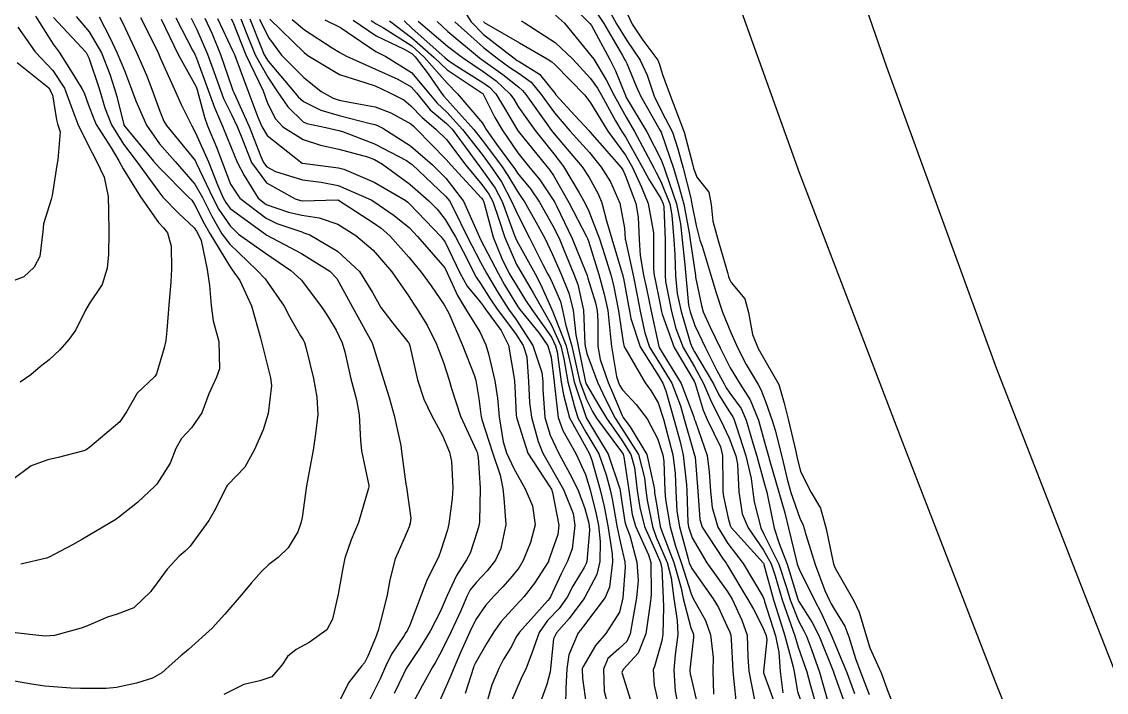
# Model space of a CAD drawing. Header units: metres. Extents: x 318500 to 325275, y 7408834 to 7428799.
# Drawn here: x 322061.5 to 322122, y 7417749.1 to 7417786.5 of the extents above; entities that cross this region are included whole.
import ezdxf

# ---------------------------------------------------------------- set-up
doc = ezdxf.new("R2010")
doc.units = ezdxf.units.M
doc.header["$MEASUREMENT"] = 0
for name, color, linetype in [('Curvas de Nivel 1m', 11, 'Continuous'), ('Curvas de Nivel 5m', 15, 'Continuous'), ('Vias Primárias', 230, 'Continuous')]:
    doc.layers.add(name, color=color, linetype=linetype)

msp = doc.modelspace()

# ---------------------------------------------------------------- linework, layer by layer
at = {"layer": 'Curvas de Nivel 1m', "flags": 128}
for points, elevation in [([(322085.27, 7417788.48), (322086.548, 7417786.467), (322087.239, 7417785.756), (322088.947, 7417784.434), (322089.104, 7417784.317), (322089.218, 7417784.248), (322090.356, 7417783.558), (322091.201, 7417782.494), (322091.261, 7417782.399), (322092.319, 7417781.252), (322093.125, 7417780.38), (322093.169, 7417780.335), (322094.916, 7417778.353), (322095.01, 7417778.223), (322095.136, 7417777.921), (322095.564, 7417776.783), (322095.728, 7417776.341), (322095.866, 7417775.581), (322095.913, 7417774.338), (322095.98, 7417773.433), (322096.164, 7417772.333), (322096.316, 7417771.595), (322096.576, 7417770.327), (322097.011, 7417768.366), (322097.029, 7417768.32), (322097.052, 7417768.277), (322098.256, 7417766.307), (322098.961, 7417764.437), (322098.989, 7417764.328), (322099.005, 7417764.299), (322099.038, 7417764.22), (322099.702, 7417762.288), (322099.829, 7417761.373), (322099.886, 7417760.285), (322099.98, 7417759.373), (322100.303, 7417758.279), (322100.867, 7417757.38), (322101.716, 7417756.257), (322102.823, 7417754.416), (322102.886, 7417754.239), (322102.916, 7417754.142), (322103.517, 7417752.233), (322103.704, 7417751.313), (322103.773, 7417750.23), (322103.932, 7417749.048)], 734), ([(322093.905, 7417787.736), (322094.647, 7417786.359), (322095.236, 7417785.429), (322095.975, 7417784.339), (322096.366, 7417783.487), (322096.751, 7417782.327), (322097.187, 7417781.441), (322097.768, 7417780.314), (322098.074, 7417779.393), (322098.365, 7417778.308), (322098.789, 7417776.638), (322098.862, 7417776.303), (322099.102, 7417775.101), (322099.307, 7417774.297), (322099.421, 7417773.959), (322099.932, 7417772.287), (322100.185, 7417771.417), (322100.564, 7417770.277), (322101.023, 7417769.151), (322101.423, 7417768.264), (322101.893, 7417767.36), (322102.551, 7417766.246), (322102.699, 7417765.966), (322102.97, 7417765.289), (322103.328, 7417764.236), (322103.499, 7417763.687), (322103.883, 7417762.23), (322104.18, 7417760.959), (322104.375, 7417760.225), (322104.886, 7417758.789), (322105.065, 7417758.4), (322105.126, 7417758.216), (322105.205, 7417757.885), (322105.73, 7417756.207), (322106.268, 7417754.758), (322106.538, 7417754.194), (322106.632, 7417754.007), (322106.815, 7417753.69), (322107.389, 7417752.765), (322107.614, 7417752.178), (322107.984, 7417750.97), (322108.28, 7417750.167), (322108.752, 7417748.957)], 728), ([(322093.265, 7417787.407), (322093.938, 7417786.37), (322094.988, 7417784.589), (322095.124, 7417784.351), (322095.157, 7417784.289), (322095.218, 7417784.148), (322095.739, 7417782.875), (322095.984, 7417782.338), (322097.087, 7417780.406), (322097.139, 7417780.32), (322097.169, 7417780.251), (322097.822, 7417778.313), (322098.132, 7417777.308), (322098.408, 7417776.307), (322098.7, 7417774.7), (322098.752, 7417774.303), (322099.049, 7417772.312), (322099.059, 7417772.23), (322099.388, 7417770.64), (322099.493, 7417770.293), (322099.874, 7417769.441), (322100.439, 7417768.279), (322100.993, 7417767.165), (322101.554, 7417766.261), (322102.11, 7417765.391), (322102.569, 7417764.246), (322102.94, 7417762.905), (322103.124, 7417762.238), (322103.202, 7417761.961), (322103.706, 7417760.232), (322104.038, 7417759.079), (322104.244, 7417758.226), (322104.684, 7417756.391), (322104.735, 7417756.221), (322104.846, 7417755.941), (322105.697, 7417754.207), (322106.084, 7417753.472), (322106.668, 7417752.192), (322106.795, 7417751.871), (322107.498, 7417750.179), (322107.923, 7417749.002)], 729), ([(322065.783, 7417786.742), (322066.378, 7417785.587), (322066.8, 7417784.726), (322067.206, 7417783.756), (322067.596, 7417782.716), (322067.837, 7417782.06), (322068.436, 7417780.707), (322069.155, 7417779.667), (322070.024, 7417778.687), (322071.121, 7417777.407), (322071.549, 7417776.663), (322072.065, 7417775.621), (322072.631, 7417774.647), (322073.081, 7417774.064), (322074.59, 7417772.625), (322075.053, 7417772.134), (322076.1, 7417770.604), (322076.421, 7417769.997), (322077.014, 7417768.957), (322077.161, 7417768.737), (322077.235, 7417768.587), (322077.342, 7417768.248), (322077.737, 7417766.579), (322077.928, 7417765.539), (322077.983, 7417764.575), (322077.858, 7417763.491), (322077.718, 7417762.578), (322077.599, 7417761.901), (322077.346, 7417760.583), (322077.111, 7417758.816), (322077.065, 7417758.587), (322077.021, 7417758.444), (322076.872, 7417758.031), (322076.324, 7417757.126), (322075.767, 7417756.601), (322075.247, 7417756.203), (322074.838, 7417755.822), (322074.276, 7417755.17), (322073.82, 7417754.625), (322072.808, 7417753.431), (322072.101, 7417752.65), (322070.778, 7417751.466), (322070.337, 7417751.111), (322069.867, 7417750.679), (322069.287, 7417750.16), (322068.757, 7417749.857), (322067.876, 7417749.58), (322066.749, 7417749.345), (322066.183, 7417749.294), (322064.748, 7417749.282), (322064.206, 7417749.297), (322062.75, 7417749.42), (322062.005, 7417749.527), (322060.754, 7417749.754)], 756), ([(322064.51, 7417786.761), (322065.237, 7417785.904), (322065.923, 7417784.739), (322066.386, 7417783.549), (322066.644, 7417782.728), (322066.767, 7417782.308), (322067.16, 7417780.72), (322067.17, 7417780.697), (322068.816, 7417778.703), (322069.135, 7417778.338), (322070.788, 7417776.675), (322070.953, 7417776.517), (322071.106, 7417776.289), (322071.648, 7417775.214), (322071.953, 7417774.657), (322073.063, 7417772.859), (322073.215, 7417772.638), (322073.643, 7417772.042), (322074.289, 7417770.627), (322074.788, 7417768.847), (322074.845, 7417768.622), (322075.001, 7417768.033), (322075.354, 7417766.614), (322075.4, 7417766.188), (322075.224, 7417764.616), (322074.941, 7417763.722), (322074.448, 7417762.617), (322073.91, 7417761.63), (322072.969, 7417760.639), (322072.933, 7417760.606), (322072.899, 7417760.56), (322072.259, 7417759.27), (322071.898, 7417758.655), (322070.856, 7417757.23), (322070.578, 7417756.948), (322070.259, 7417756.676), (322069.578, 7417755.943), (322068.823, 7417754.903), (322068.73, 7417754.783), (322068.661, 7417754.692), (322067.728, 7417753.785), (322066.801, 7417753.433), (322066.252, 7417753.275), (322065.051, 7417752.746), (322064.789, 7417752.65), (322063.299, 7417752.25), (322062.784, 7417752.209), (322062.262, 7417752.255), (322060.786, 7417752.431)], 757), ([(322062.235, 7417786.79), (322063.227, 7417785.226), (322063.551, 7417784.775), (322064.193, 7417783.778), (322064.823, 7417782.756), (322064.943, 7417782.509), (322065.181, 7417781.881), (322065.482, 7417781.054), (322065.626, 7417780.743), (322066.448, 7417779.433), (322066.877, 7417778.724), (322067.133, 7417778.264), (322068.092, 7417776.71), (322069.096, 7417775.283), (322069.374, 7417774.977), (322069.604, 7417774.692), (322069.806, 7417773.962), (322069.816, 7417772.689), (322069.785, 7417771.952), (322069.674, 7417770.69), (322069.57, 7417769.247), (322069.516, 7417768.692), (322069.418, 7417768.28), (322068.982, 7417766.836), (322068.936, 7417766.735), (322068.887, 7417766.691), (322067.909, 7417765.763), (322067.322, 7417764.714), (322066.944, 7417764.168), (322065.265, 7417762.745), (322065.07, 7417762.605), (322064.927, 7417762.548), (322063.508, 7417762.178), (322062.919, 7417762.035), (322061.99, 7417761.708), (322060.901, 7417760.889)], 759), ([(322063.249, 7417786.71), (322065.059, 7417784.752), (322065.216, 7417784.466), (322065.78, 7417782.741), (322066.113, 7417781.669), (322066.481, 7417780.73), (322067.154, 7417779.637), (322067.844, 7417778.713), (322069.114, 7417776.982), (322069.334, 7417776.697), (322070.207, 7417775.789), (322071.093, 7417774.981), (322071.218, 7417774.795), (322071.289, 7417774.667), (322071.475, 7417774.273), (322071.813, 7417772.659), (322071.944, 7417771.759), (322072.028, 7417770.655), (322072.155, 7417769.787), (322072.455, 7417768.648), (322072.509, 7417767.125), (322072.342, 7417766.65), (322071.907, 7417765.715), (322071.509, 7417764.662), (322070.942, 7417763.823), (322070.387, 7417763.224), (322070.071, 7417762.679), (322069.743, 7417761.856), (322069.009, 7417760.689), (322068.957, 7417760.632), (322068.898, 7417760.567), (322067.924, 7417759.665), (322066.872, 7417758.827), (322066.808, 7417758.783), (322066.722, 7417758.722), (322064.859, 7417757.607), (322064.305, 7417757.306), (322063.284, 7417756.766), (322062.999, 7417756.618), (322062.847, 7417756.557), (322061.409, 7417756.224)], 758), ([(322068.095, 7417786.712), (322068.978, 7417784.949), (322069.099, 7417784.701), (322069.216, 7417784.431), (322069.995, 7417782.688), (322070.364, 7417781.864), (322070.962, 7417780.673), (322071.164, 7417780.282), (322071.891, 7417778.659), (322072.398, 7417777.373), (322072.711, 7417776.646), (322072.848, 7417776.384), (322073.104, 7417776.062), (322075.061, 7417774.62), (322075.09, 7417774.599), (322075.133, 7417774.576), (322077.074, 7417773.539), (322078.663, 7417772.566), (322079.054, 7417772.155), (322079.925, 7417770.551), (322081.01, 7417768.566), (322081.021, 7417768.551), (322081.038, 7417768.511), (322081.654, 7417766.53), (322081.96, 7417765.515), (322082.239, 7417764.521), (322082.609, 7417762.841), (322082.664, 7417762.514), (322082.903, 7417760.681), (322082.929, 7417760.51), (322083.172, 7417758.795), (322083.146, 7417758.506), (322083.079, 7417758.305), (322082.869, 7417757.786), (322082.47, 7417756.899), (322082.305, 7417756.515), (322082.008, 7417755.342), (322081.855, 7417754.52), (322081.655, 7417753.679), (322081.354, 7417752.524), (322081.21, 7417752.11), (322080.778, 7417751.093), (322080.585, 7417750.72), (322080.421, 7417750.535), (322079.694, 7417749.608), (322079.185, 7417748.553)], 754), ([(322069.249, 7417786.615), (322070.182, 7417784.686), (322071.192, 7417782.836), (322071.253, 7417782.669), (322071.661, 7417781.149), (322071.836, 7417780.66), (322072.326, 7417779.479), (322072.646, 7417778.647), (322073.122, 7417777.407), (322073.639, 7417776.635), (322075.099, 7417775.511), (322075.703, 7417775.218), (322077.092, 7417774.749), (322077.211, 7417774.708), (322077.536, 7417774.583), (322079.077, 7417773.685), (322080.316, 7417772.547), (322081.042, 7417771.367), (322081.505, 7417770.533), (322082.17, 7417769.671), (322083.011, 7417768.63), (322083.061, 7417768.56), (322083.084, 7417768.509), (322083.121, 7417768.395), (322083.546, 7417766.502), (322083.898, 7417765.425), (322084.354, 7417764.489), (322084.944, 7417763.405), (322085.341, 7417762.476), (322085.449, 7417761.948), (322085.514, 7417760.474), (322085.484, 7417759.884), (322085.304, 7417758.476), (322085.221, 7417758.131), (322084.858, 7417756.988), (322084.721, 7417756.613), (322084.653, 7417756.483), (322084.042, 7417755.282), (322083.749, 7417754.496), (322083.122, 7417752.824), (322082.967, 7417752.507), (322082.905, 7417752.402), (322082.796, 7417752.249), (322082.093, 7417751.204), (322081.768, 7417750.52), (322081.461, 7417749.821), (322080.814, 7417748.529)], 753), ([(322070.064, 7417786.688), (322071.002, 7417784.895), (322071.119, 7417784.672), (322071.217, 7417784.449), (322071.87, 7417782.66), (322072.217, 7417781.691), (322072.67, 7417780.647), (322073.152, 7417779.466), (322073.489, 7417778.637), (322073.869, 7417777.892), (322074.659, 7417776.625), (322075.107, 7417776.288), (322076.353, 7417775.851), (322077.101, 7417775.688), (322078.06, 7417775.536), (322079.096, 7417775.177), (322080.115, 7417774.55), (322081.078, 7417773.737), (322082.119, 7417772.524), (322083.04, 7417771.18), (322083.304, 7417770.776), (322083.49, 7417770.503), (322084.081, 7417769.55), (322084.606, 7417768.486), (322084.995, 7417767.476), (322085.311, 7417766.477), (322085.437, 7417766.014), (322085.954, 7417764.47), (322086.847, 7417762.545), (322086.876, 7417762.461), (322086.926, 7417762.163), (322087.037, 7417760.458), (322087.001, 7417758.578), (322086.997, 7417758.458), (322086.977, 7417758.36), (322086.874, 7417758.042), (322086.478, 7417756.842), (322086.274, 7417756.466), (322085.717, 7417755.587), (322085.206, 7417754.474), (322084.811, 7417753.555), (322084.247, 7417752.488), (322083.704, 7417751.579), (322082.991, 7417750.507), (322082.905, 7417750.371), (322082.764, 7417750.088), (322082.252, 7417749.011)], 752), ([(322070.919, 7417786.675), (322071.241, 7417786.039), (322071.834, 7417784.661), (322072.21, 7417783.65), (322072.552, 7417782.65), (322072.73, 7417782.191), (322073.177, 7417781.292), (322073.493, 7417780.637), (322073.701, 7417780.096), (322074.295, 7417778.628), (322075.123, 7417777.497), (322076.717, 7417776.596), (322077.023, 7417776.506), (322077.109, 7417776.494), (322079.1, 7417776.55), (322079.14, 7417776.53), (322081.097, 7417775.256), (322081.521, 7417774.96), (322082.004, 7417774.526), (322083.073, 7417773.351), (322083.761, 7417772.499), (322084.308, 7417771.75), (322085.042, 7417770.678), (322085.114, 7417770.552), (322085.154, 7417770.479), (322085.294, 7417770.219), (322086.037, 7417768.47), (322086.725, 7417766.722), (322086.8, 7417766.462), (322086.97, 7417765.462), (322087.08, 7417764.577), (322087.092, 7417764.458), (322087.13, 7417764.284), (322087.737, 7417762.448), (322088.169, 7417761.183), (322088.312, 7417760.439), (322088.361, 7417759.904), (322088.469, 7417758.436), (322088.197, 7417757.103), (322087.891, 7417756.444), (322087.443, 7417755.849), (322086.831, 7417755.217), (322086.489, 7417754.791), (322086.319, 7417754.458), (322085.939, 7417753.591), (322085.418, 7417752.471), (322085.22, 7417752.047), (322084.78, 7417751.156), (322084.535, 7417750.722), (322084.394, 7417750.486), (322083.817, 7417749.432), (322083.304, 7417748.502)], 751), ([(322072.382, 7417786.653), (322073.224, 7417784.874), (322073.329, 7417784.639), (322073.408, 7417784.447), (322074.09, 7417782.631), (322074.649, 7417781.152), (322074.865, 7417780.623), (322075.163, 7417780.121), (322077.119, 7417778.59), (322077.14, 7417778.581), (322079.137, 7417778.329), (322079.435, 7417778.257), (322081.125, 7417777.529), (322082.852, 7417776.514), (322083.003, 7417776.405), (322083.108, 7417776.315), (322083.99, 7417775.388), (322084.87, 7417774.483), (322085.085, 7417774.175), (322085.912, 7417772.471), (322086.316, 7417771.731), (322087.044, 7417770.854), (322087.211, 7417770.627), (322087.328, 7417770.456), (322088.214, 7417769.25), (322088.632, 7417768.436), (322088.954, 7417766.457), (322088.957, 7417766.43), (322088.961, 7417766.412), (322088.977, 7417766.13), (322089.057, 7417764.524), (322089.069, 7417764.428), (322089.101, 7417764.285), (322089.707, 7417762.418), (322090.903, 7417760.583), (322091.016, 7417760.399), (322091.085, 7417760.211), (322091.425, 7417758.395), (322091.386, 7417757.881), (322090.862, 7417756.4), (322090.85, 7417756.374), (322090.076, 7417755.167), (322089.495, 7417754.42), (322088.812, 7417753.67), (322088.225, 7417753.017), (322087.802, 7417752.44), (322087.417, 7417751.817), (322086.774, 7417750.686), (322086.695, 7417750.527), (322086.668, 7417750.452), (322086.2, 7417749.007)], 749), ([(322073.16, 7417786.641), (322073.247, 7417786.464), (322073.97, 7417784.632), (322074.701, 7417783.122), (322074.929, 7417782.623), (322075.183, 7417781.939), (322075.623, 7417781.062), (322076.044, 7417780.607), (322077.16, 7417779.905), (322078.141, 7417779.589), (322079.152, 7417779.373), (322080.751, 7417778.939), (322081.144, 7417778.788), (322081.593, 7417778.533), (322083.124, 7417777.412), (322084.172, 7417776.494), (322084.642, 7417776.024), (322085.1, 7417775.44), (322085.661, 7417774.474), (322086.314, 7417773.225), (322086.682, 7417772.464), (322086.815, 7417772.22), (322087.054, 7417771.882), (322087.611, 7417771.016), (322087.99, 7417770.446), (322089.02, 7417769.081), (322089.446, 7417768.423), (322089.644, 7417767.776), (322089.75, 7417766.418), (322089.791, 7417765.241), (322089.901, 7417764.416), (322090.285, 7417763.065), (322090.546, 7417762.406), (322090.921, 7417761.769), (322091.699, 7417760.392), (322092.232, 7417759.041), (322092.33, 7417758.385), (322092.169, 7417757.079), (322091.918, 7417756.389), (322091.558, 7417755.674), (322090.977, 7417754.398), (322090.917, 7417754.301), (322090.818, 7417754.194), (322089.237, 7417752.423), (322089.062, 7417752.16), (322088.788, 7417751.624), (322088.332, 7417750.879), (322088.101, 7417750.437), (322087.702, 7417749.495), (322087.392, 7417748.443)], 748), ([(322073.695, 7417786.636), (322073.994, 7417785.877), (322074.499, 7417784.627), (322075.201, 7417783.38), (322075.705, 7417782.612), (322076.307, 7417781.729), (322077.173, 7417780.894), (322077.383, 7417780.798), (322078.428, 7417780.571), (322079.168, 7417780.411), (322079.367, 7417780.358), (322081.157, 7417779.656), (322082.928, 7417778.729), (322083.141, 7417778.595), (322083.245, 7417778.508), (322085.114, 7417776.748), (322085.327, 7417776.478), (322085.567, 7417776.013), (322086.336, 7417774.468), (322087.069, 7417773.069), (322087.403, 7417772.455), (322088.01, 7417771.406), (322088.624, 7417770.436), (322089.032, 7417769.881), (322089.989, 7417768.415), (322090.485, 7417766.91), (322090.538, 7417766.407), (322090.548, 7417765.978), (322090.654, 7417764.405), (322090.945, 7417763.411), (322091.435, 7417762.395), (322092.043, 7417761.258), (322092.488, 7417760.384), (322092.889, 7417759.329), (322093.088, 7417758.582), (322093.128, 7417758.376), (322093.15, 7417758.102), (322092.991, 7417756.378), (322092.964, 7417756.263), (322092.845, 7417756.044), (322092.218, 7417754.997), (322091.892, 7417754.389), (322091.455, 7417753.752), (322090.807, 7417753.079), (322090.334, 7417752.407), (322089.934, 7417751.262), (322089.607, 7417750.417), (322089.338, 7417749.845), (322088.741, 7417748.466)], 747), ([(322074.189, 7417786.631), (322074.842, 7417785.008), (322074.999, 7417784.622), (322075.215, 7417784.276), (322076.635, 7417782.598), (322076.884, 7417782.292), (322077.184, 7417782.019), (322078.154, 7417781.549), (322079.177, 7417781.242), (322080.911, 7417780.804), (322081.172, 7417780.737), (322081.317, 7417780.683), (322081.609, 7417780.533), (322083.156, 7417779.557), (322084.388, 7417778.491), (322085.129, 7417777.747), (322086.116, 7417776.47), (322086.932, 7417774.621), (322087.005, 7417774.461), (322087.088, 7417774.295), (322088.046, 7417772.445), (322088.41, 7417771.796), (322089.043, 7417770.754), (322089.163, 7417770.55), (322089.25, 7417770.427), (322090.33, 7417769.101), (322090.814, 7417768.403), (322091, 7417767.761), (322091.166, 7417766.398), (322091.19, 7417766.186), (322091.394, 7417764.396), (322091.664, 7417763.679), (322092.378, 7417762.386), (322092.913, 7417761.217), (322093.182, 7417760.376), (322093.519, 7417759.003), (322093.644, 7417758.369), (322093.745, 7417757.488), (322093.722, 7417756.367), (322093.558, 7417755.65), (322092.876, 7417754.379), (322092.819, 7417754.294), (322092.009, 7417753.187), (322091.304, 7417752.395), (322091.133, 7417752.057), (322090.97, 7417750.397), (322090.946, 7417750.218), (322090.757, 7417749.51), (322090.465, 7417748.684)], 746), ([(322075.312, 7417786.619), (322077.223, 7417784.765), (322077.423, 7417784.587), (322079.204, 7417783.523), (322080.674, 7417783.069), (322081.195, 7417782.892), (322081.971, 7417782.528), (322082.783, 7417782.113), (322083.183, 7417781.783), (322083.811, 7417781.135), (322084.569, 7417780.489), (322085.161, 7417779.897), (322086.25, 7417778.469), (322087.129, 7417777.405), (322087.535, 7417776.865), (322087.747, 7417776.451), (322088.089, 7417775.462), (322088.42, 7417774.44), (322089.068, 7417772.943), (322089.361, 7417772.425), (322089.994, 7417771.36), (322090.533, 7417770.408), (322091.027, 7417769.554), (322091.547, 7417768.395), (322091.713, 7417767.679), (322091.944, 7417766.39), (322092.281, 7417765.073), (322092.5, 7417764.385), (322092.948, 7417763.575), (322093.662, 7417762.369), (322094.071, 7417761.204), (322094.288, 7417760.359), (322094.403, 7417759.865), (322094.669, 7417758.353), (322094.866, 7417757.401), (322095.109, 7417756.346), (322095.134, 7417756.057), (322094.998, 7417754.347), (322094.812, 7417753.543), (322094.051, 7417752.361), (322093.475, 7417751.685), (322092.772, 7417750.473), (322092.739, 7417750.402), (322092.738, 7417750.37), (322092.762, 7417749.868), (322092.96, 7417748.368)], 744), ([(322076.556, 7417786.6), (322077.242, 7417786.031), (322078.784, 7417785.009), (322079.223, 7417784.749), (322079.594, 7417784.556), (322081.209, 7417783.821), (322082.451, 7417783.271), (322083.195, 7417782.84), (322083.49, 7417782.505), (322084.251, 7417781.564), (322085.173, 7417780.79), (322085.482, 7417780.477), (322086.471, 7417779.146), (322086.967, 7417778.462), (322087.138, 7417778.234), (322087.877, 7417777.198), (322088.265, 7417776.443), (322088.966, 7417774.558), (322089.013, 7417774.431), (322089.087, 7417774.261), (322090.11, 7417772.414), (322090.437, 7417771.792), (322091.04, 7417770.432), (322091.049, 7417770.408), (322091.055, 7417770.384), (322091.837, 7417768.392), (322092.103, 7417767.28), (322092.289, 7417766.387), (322092.96, 7417764.407), (322092.967, 7417764.387), (322093.004, 7417764.334), (322094.18, 7417762.361), (322094.829, 7417760.423), (322094.846, 7417760.351), (322094.856, 7417760.308), (322094.897, 7417760.057), (322095.117, 7417758.581), (322095.185, 7417758.345), (322095.391, 7417757.824), (322095.785, 7417756.336), (322095.857, 7417755.313), (322095.763, 7417754.336), (322095.544, 7417753.076), (322095.413, 7417752.341), (322095.231, 7417751.906), (322094.787, 7417751.496), (322094.171, 7417750.968), (322093.923, 7417750.358), (322093.968, 7417749.142), (322094.174, 7417748.356)], 743), ([(322078.373, 7417786.573), (322079.244, 7417786.153), (322080.432, 7417785.348), (322081.224, 7417784.817), (322081.772, 7417784.532), (322083.207, 7417783.648), (322084.181, 7417782.495), (322084.636, 7417781.94), (322085.179, 7417781.424), (322086.066, 7417780.471), (322087.149, 7417779.065), (322087.609, 7417778.453), (322088.227, 7417777.54), (322088.809, 7417776.435), (322089.11, 7417775.777), (322089.792, 7417774.419), (322090.544, 7417772.932), (322090.827, 7417772.403), (322090.907, 7417772.251), (322091.055, 7417771.936), (322091.52, 7417770.87), (322091.639, 7417770.394), (322091.806, 7417769.615), (322092.163, 7417768.388), (322092.501, 7417766.871), (322092.604, 7417766.384), (322092.97, 7417765.412), (322093.318, 7417764.73), (322093.542, 7417764.371), (322094.932, 7417762.493), (322095.019, 7417762.349), (322095.059, 7417762.217), (322095.33, 7417760.344), (322095.533, 7417758.987), (322095.717, 7417758.337), (322096.439, 7417756.744), (322096.566, 7417756.324), (322096.586, 7417754.561), (322096.564, 7417754.324), (322096.525, 7417754.033), (322096.288, 7417752.328), (322095.855, 7417751.262), (322095.017, 7417750.346), (322094.942, 7417750.173), (322095.53, 7417748.338)], 742), ([(322079.955, 7417786.553), (322081.237, 7417785.688), (322082.798, 7417784.945), (322083.223, 7417784.698), (322083.426, 7417784.507), (322084.142, 7417783.56), (322084.881, 7417782.485), (322085.02, 7417782.315), (322085.187, 7417782.144), (322086.683, 7417780.465), (322087.161, 7417779.865), (322088.233, 7417778.444), (322088.595, 7417777.898), (322089.126, 7417777.003), (322089.358, 7417776.662), (322089.519, 7417776.424), (322090.078, 7417775.443), (322090.644, 7417774.407), (322091.076, 7417773.498), (322091.563, 7417772.395), (322091.999, 7417771.34), (322092.227, 7417770.388), (322092.388, 7417769.018), (322092.517, 7417768.385), (322092.901, 7417766.461), (322092.922, 7417766.381), (322092.979, 7417766.24), (322093.67, 7417765.073), (322094.084, 7417764.363), (322094.942, 7417763.144), (322095.446, 7417762.342), (322095.646, 7417761.613), (322095.807, 7417760.336), (322095.948, 7417759.391), (322096.221, 7417758.33), (322096.858, 7417756.87), (322097.098, 7417756.318), (322097.176, 7417755.986), (322097.259, 7417754.316), (322097.28, 7417753.851), (322097.236, 7417752.316), (322097.173, 7417751.937), (322096.773, 7417750.514), (322096.713, 7417750.379), (322096.698, 7417750.321), (322096.757, 7417749.467), (322097.004, 7417748.317)], 741), ([(322081.989, 7417786.529), (322083.236, 7417785.583), (322084.457, 7417784.491), (322085.21, 7417783.79), (322087.163, 7417782.487), (322087.19, 7417782.474), (322087.861, 7417781.131), (322088.264, 7417780.444), (322089.151, 7417779.153), (322089.74, 7417778.421), (322090.371, 7417777.65), (322091.121, 7417776.547), (322091.206, 7417776.399), (322091.308, 7417776.208), (322092.18, 7417774.389), (322092.942, 7417772.501), (322092.989, 7417772.381), (322093.009, 7417772.33), (322093.058, 7417772.177), (322093.471, 7417770.8), (322093.564, 7417770.372), (322093.611, 7417769.792), (322093.617, 7417768.371), (322093.732, 7417767.636), (322094.18, 7417766.362), (322094.421, 7417765.804), (322094.962, 7417764.509), (322095.018, 7417764.407), (322095.062, 7417764.348), (322095.419, 7417763.877), (322096.34, 7417762.329), (322096.746, 7417760.479), (322096.762, 7417760.322), (322096.779, 7417760.202), (322096.892, 7417759.47), (322097.087, 7417758.318), (322097.19, 7417758.002), (322097.851, 7417756.31), (322098.26, 7417754.875), (322098.379, 7417754.304), (322098.804, 7417752.668), (322098.906, 7417752.403), (322098.946, 7417752.298), (322098.955, 7417752.14), (322098.775, 7417750.661), (322098.737, 7417750.334), (322098.737, 7417750.3), (322098.767, 7417750.107), (322099.182, 7417748.293)], 739), ([(322082.798, 7417786.517), (322083.244, 7417786.097), (322085.07, 7417784.482), (322085.218, 7417784.349), (322085.602, 7417784.089), (322087.199, 7417783.083), (322087.563, 7417782.822), (322087.914, 7417782.449), (322088.399, 7417781.653), (322089.122, 7417780.431), (322089.169, 7417780.362), (322090.763, 7417778.406), (322090.929, 7417778.194), (322091.135, 7417777.892), (322092, 7417776.391), (322092.982, 7417774.491), (322093.03, 7417774.381), (322093.088, 7417774.231), (322093.666, 7417772.371), (322093.969, 7417771.286), (322094.159, 7417770.363), (322094.305, 7417769.077), (322094.369, 7417768.36), (322094.649, 7417766.691), (322094.761, 7417766.353), (322094.825, 7417766.199), (322094.976, 7417765.948), (322095.748, 7417765.118), (322096.356, 7417764.329), (322096.944, 7417763.227), (322097.24, 7417762.317), (322097.293, 7417761.948), (322097.339, 7417760.316), (322097.378, 7417759.832), (322097.636, 7417758.312), (322097.949, 7417757.223), (322098.263, 7417756.306), (322098.824, 7417754.575), (322098.928, 7417754.298), (322099.61, 7417753.089), (322099.904, 7417752.283), (322100.037, 7417751.025), (322100.02, 7417750.281), (322100.06, 7417748.971)], 738), ([(322083.579, 7417786.505), (322085.229, 7417785.103), (322086.055, 7417784.472), (322087.208, 7417783.692), (322087.93, 7417783.178), (322088.714, 7417782.437), (322088.921, 7417782.159), (322089.189, 7417781.715), (322090.108, 7417780.416), (322091.151, 7417779.113), (322091.695, 7417778.394), (322092.573, 7417776.938), (322092.884, 7417776.382), (322093.113, 7417775.907), (322093.704, 7417774.371), (322094.007, 7417773.435), (322094.335, 7417772.361), (322094.483, 7417771.787), (322094.755, 7417770.354), (322095.014, 7417768.599), (322095.086, 7417768.349), (322095.166, 7417768.19), (322096.246, 7417766.331), (322096.565, 7417765.916), (322096.969, 7417765.214), (322097.264, 7417764.317), (322097.388, 7417763.881), (322097.785, 7417762.311), (322097.921, 7417761.304), (322097.959, 7417760.309), (322098.021, 7417759.177), (322098.164, 7417758.307), (322098.64, 7417756.515), (322098.709, 7417756.301), (322098.845, 7417755.982), (322100.041, 7417754.282), (322100.338, 7417753.8), (322100.805, 7417752.791), (322100.968, 7417752.433), (322101.021, 7417752.267), (322101.042, 7417752.021), (322101.139, 7417750.264), (322101.173, 7417749.855), (322101.35, 7417748.261)], 737), ([(322084.648, 7417786.489), (322085.242, 7417785.92), (322087.003, 7417784.462), (322087.218, 7417784.304), (322088.302, 7417783.539), (322089.204, 7417782.818), (322089.414, 7417782.639), (322089.6, 7417782.424), (322090.608, 7417780.979), (322091.021, 7417780.402), (322091.167, 7417780.217), (322092.733, 7417778.384), (322093.134, 7417777.794), (322093.633, 7417776.88), (322093.839, 7417776.369), (322094.094, 7417775.377), (322094.394, 7417774.36), (322094.974, 7417772.439), (322094.999, 7417772.351), (322095.012, 7417772.303), (322095.057, 7417772.063), (322095.319, 7417770.622), (322095.376, 7417770.345), (322095.456, 7417769.921), (322095.966, 7417768.336), (322096.986, 7417766.726), (322097.244, 7417766.317), (322097.407, 7417765.884), (322097.844, 7417764.311), (322098.208, 7417763.04), (322098.371, 7417762.306), (322098.561, 7417760.648), (322098.577, 7417760.303), (322098.632, 7417758.553), (322098.668, 7417758.302), (322098.871, 7417757.695), (322099.688, 7417756.287), (322100.827, 7417754.723), (322101.096, 7417754.266), (322101.649, 7417753.098), (322101.934, 7417752.253), (322101.975, 7417751.059), (322102.028, 7417750.251), (322102.351, 7417748.641)], 736), ([(322087.231, 7417786.479), (322087.242, 7417786.46), (322087.275, 7417786.435), (322089.233, 7417785.293), (322090.781, 7417784.407), (322091.047, 7417784.231), (322091.217, 7417784.081), (322092.89, 7417782.383), (322093.194, 7417781.96), (322094.175, 7417780.365), (322095.15, 7417779.025), (322095.539, 7417778.344), (322096.038, 7417777.245), (322096.421, 7417776.33), (322096.717, 7417774.704), (322096.724, 7417774.325), (322096.713, 7417772.678), (322096.758, 7417772.325), (322096.808, 7417772.075), (322097.046, 7417770.881), (322097.162, 7417770.319), (322097.197, 7417770.159), (322097.859, 7417768.312), (322098.982, 7417766.428), (322099.041, 7417766.299), (322099.489, 7417764.816), (322099.711, 7417764.289), (322100.444, 7417762.771), (322100.57, 7417762.275), (322100.575, 7417760.605), (322100.579, 7417760.275), (322100.618, 7417759.995), (322100.885, 7417758.791), (322100.987, 7417758.375), (322101.05, 7417758.267), (322102.85, 7417756.272), (322102.87, 7417756.24), (322102.879, 7417756.21), (322103.403, 7417754.234), (322103.683, 7417753.36), (322104.049, 7417752.228), (322104.508, 7417750.489), (322104.561, 7417750.222), (322104.754, 7417749.123), (322105.065, 7417748.215)], 733), ([(322089.339, 7417786.516), (322089.498, 7417786.426), (322091.234, 7417785.31), (322092.221, 7417784.39), (322093.209, 7417783.306), (322093.591, 7417782.762), (322093.806, 7417782.371), (322094.598, 7417780.939), (322094.952, 7417780.353), (322095.165, 7417780.01), (322096.108, 7417778.335), (322096.465, 7417777.661), (322097.123, 7417776.615), (322097.258, 7417776.319), (322097.288, 7417776.148), (322097.367, 7417774.317), (322097.373, 7417774.029), (322097.361, 7417772.317), (322097.387, 7417771.986), (322097.728, 7417770.313), (322097.969, 7417769.367), (322098.368, 7417768.306), (322098.994, 7417767.229), (322099.504, 7417766.292), (322099.948, 7417765.264), (322100.448, 7417764.278), (322100.945, 7417763.252), (322101.305, 7417762.264), (322101.395, 7417761.791), (322101.467, 7417760.261), (322101.657, 7417759.028), (322101.989, 7417758.253), (322102.861, 7417757.002), (322103.287, 7417756.236), (322103.507, 7417755.566), (322103.888, 7417754.229), (322104.486, 7417752.54), (322104.593, 7417752.222), (322104.791, 7417751.599), (322105.265, 7417750.213), (322105.461, 7417749.507), (322105.836, 7417748.204)], 732), ([(322091.254, 7417786.847), (322091.756, 7417786.395), (322093.223, 7417784.599), (322093.38, 7417784.378), (322094.074, 7417783.232), (322094.521, 7417782.36), (322095.182, 7417781.153), (322095.652, 7417780.343), (322096.251, 7417779.237), (322096.728, 7417778.326), (322096.872, 7417778.059), (322097.132, 7417777.56), (322097.62, 7417776.315), (322097.746, 7417775.678), (322097.844, 7417774.312), (322097.898, 7417773.491), (322097.948, 7417772.311), (322098.041, 7417771.319), (322098.255, 7417770.308), (322098.788, 7417768.528), (322098.878, 7417768.301), (322099.007, 7417768.071), (322100.053, 7417766.284), (322100.367, 7417765.672), (322100.964, 7417764.709), (322101.143, 7417764.448), (322101.224, 7417764.266), (322101.342, 7417763.877), (322101.872, 7417762.256), (322102.171, 7417760.991), (322102.26, 7417760.25), (322102.338, 7417759.692), (322102.709, 7417758.243), (322102.875, 7417757.891), (322103.706, 7417756.231), (322104.139, 7417754.918), (322104.342, 7417754.225), (322104.808, 7417753.065), (322105.097, 7417752.509), (322105.242, 7417752.213), (322105.539, 7417751.459), (322105.975, 7417750.202), (322106.455, 7417748.483)], 731), ([(322095.258, 7417786.893), (322095.526, 7417786.346), (322096.126, 7417785.448), (322096.952, 7417784.324), (322097.039, 7417784.143), (322097.212, 7417783.522), (322097.656, 7417782.315), (322097.961, 7417781.539), (322098.432, 7417780.307), (322098.899, 7417778.547), (322098.947, 7417778.302), (322099.135, 7417777.798), (322099.808, 7417776.971), (322099.939, 7417776.288), (322100.032, 7417775.36), (322100.325, 7417774.281), (322100.842, 7417772.495), (322100.903, 7417772.272), (322100.94, 7417772.153), (322101.057, 7417771.925), (322101.808, 7417771.019), (322102.008, 7417770.255), (322102.244, 7417769.029), (322102.556, 7417768.247), (322102.999, 7417767.478), (322103.705, 7417766.233), (322104.007, 7417765.192), (322104.238, 7417764.227), (322104.656, 7417762.501), (322104.714, 7417762.222), (322104.917, 7417761.385), (322105.511, 7417760.211), (322106.025, 7417759.336), (322106.356, 7417758.198), (322106.73, 7417756.314), (322106.77, 7417756.191), (322106.847, 7417756), (322107.9, 7417754.174), (322108.196, 7417753.551), (322108.594, 7417752.163), (322108.791, 7417751.554), (322109.421, 7417750.153), (322109.811, 7417749.092), (322110.183, 7417748.146)], 727), ([(322061.211, 7417784.193), (322062.979, 7417782.782), (322063.186, 7417782.388), (322063.4, 7417781.004), (322063.467, 7417780.776), (322063.605, 7417780.331), (322063.476, 7417778.775), (322063.434, 7417778.477), (322063.167, 7417776.779), (322063.108, 7417776.562), (322062.683, 7417775.195), (322062.651, 7417774.784), (322062.474, 7417773.381), (322062.167, 7417772.789), (322061.593, 7417772.251), (322061.049, 7417772.037)], 761)]:
    msp.add_lwpolyline(points, dxfattribs=dict(at, elevation=elevation))
at = {"layer": 'Curvas de Nivel 5m', "flags": 128}
for points, elevation in [([(322091.269, 7417788.304), (322093.16, 7417786.381), (322093.248, 7417786.257), (322094.285, 7417784.364), (322094.595, 7417783.741), (322095.151, 7417782.351), (322095.199, 7417782.253), (322096.35, 7417780.332), (322097.147, 7417778.767), (322097.312, 7417778.318), (322097.412, 7417778.043), (322097.995, 7417776.311), (322098.217, 7417775.195), (322098.307, 7417774.308), (322098.455, 7417772.92), (322098.512, 7417772.305), (322098.675, 7417770.672), (322098.756, 7417770.303), (322099.028, 7417769.526), (322099.607, 7417768.291), (322100.253, 7417767.019), (322100.657, 7417766.275), (322100.766, 7417766.062), (322100.975, 7417765.752), (322101.614, 7417764.907), (322101.894, 7417764.256), (322102.279, 7417762.91), (322102.474, 7417762.247), (322102.907, 7417760.678), (322103.03, 7417760.239), (322103.076, 7417760.06), (322103.438, 7417758.234), (322103.724, 7417757.374), (322104.171, 7417756.227), (322104.768, 7417754.273), (322104.785, 7417754.22), (322104.819, 7417754.145), (322105.575, 7417752.976), (322105.956, 7417752.203), (322106.749, 7417750.211), (322106.756, 7417750.19), (322106.769, 7417750.147), (322107.477, 7417748.179)], 730), ([(322066.944, 7417786.725), (322067.241, 7417786.119), (322067.897, 7417784.713), (322068.424, 7417783.486), (322068.728, 7417782.705), (322069.178, 7417781.495), (322069.403, 7417780.927), (322069.545, 7417780.694), (322071.141, 7417778.734), (322071.176, 7417778.669), (322071.208, 7417778.6), (322072.128, 7417776.655), (322072.459, 7417776.005), (322073.095, 7417775.098), (322073.57, 7417774.635), (322075.074, 7417773.558), (322076.485, 7417772.599), (322077.052, 7417772.086), (322078.192, 7417770.573), (322078.533, 7417770.076), (322079.017, 7417769.263), (322079.347, 7417768.557), (322079.502, 7417768.056), (322079.835, 7417766.551), (322080.138, 7417765.379), (322080.295, 7417764.547), (322080.361, 7417763.123), (322080.421, 7417762.545), (322080.828, 7417760.614), (322080.834, 7417760.541), (322080.811, 7417760.453), (322080.264, 7417758.539), (322079.84, 7417757.571), (322079.491, 7417756.55), (322079.388, 7417756.005), (322079.114, 7417754.556), (322078.806, 7417753.163), (322078.494, 7417752.565), (322077.507, 7417751.862), (322076.783, 7417751.466), (322076.302, 7417751.07), (322075.98, 7417750.598), (322075.419, 7417749.944), (322074.757, 7417749.72), (322073.863, 7417749.513), (322072.745, 7417748.956)], 755), ([(322071.68, 7417786.664), (322072.094, 7417785.8), (322072.561, 7417784.65), (322073.193, 7417782.808), (322073.248, 7417782.639), (322073.294, 7417782.534), (322074.149, 7417780.63), (322074.816, 7417778.953), (322074.957, 7417778.622), (322075.136, 7417778.384), (322075.631, 7417778.114), (322077.126, 7417777.652), (322078.17, 7417777.529), (322079.122, 7417777.337), (322080.964, 7417776.541), (322081.109, 7417776.456), (322082.243, 7417775.664), (322083.095, 7417774.971), (322083.327, 7417774.741), (322083.553, 7417774.503), (322085.064, 7417772.746), (322085.202, 7417772.479), (322085.775, 7417771.201), (322086.229, 7417770.468), (322087.021, 7417769.187), (322087.356, 7417768.455), (322087.512, 7417767.943), (322087.861, 7417766.447), (322088.01, 7417765.484), (322088.112, 7417764.443), (322088.328, 7417763.051), (322088.507, 7417762.436), (322088.917, 7417761.565), (322089.556, 7417760.42), (322089.959, 7417759.482), (322090.115, 7417758.411), (322089.858, 7417757.423), (322089.435, 7417756.421), (322089.227, 7417756.042), (322088.837, 7417755.547), (322088.312, 7417754.953), (322087.816, 7417754.44), (322087.342, 7417753.917), (322086.807, 7417753.131), (322086.469, 7417752.455), (322085.949, 7417751.297), (322085.596, 7417750.468), (322085.353, 7417749.879), (322084.74, 7417748.48)], 750), ([(322074.726, 7417786.625), (322075.235, 7417785.6), (322075.967, 7417784.609), (322077.202, 7417783.368), (322078.173, 7417782.575), (322078.836, 7417782.215), (322079.185, 7417782.097), (322079.749, 7417781.99), (322081.182, 7417781.732), (322082.053, 7417781.401), (322083.173, 7417780.771), (322083.316, 7417780.653), (322083.471, 7417780.505), (322085.145, 7417778.785), (322085.425, 7417778.477), (322087.122, 7417776.631), (322087.196, 7417776.534), (322087.234, 7417776.458), (322087.289, 7417776.286), (322087.768, 7417774.45), (322088.245, 7417773.27), (322088.667, 7417772.436), (322088.809, 7417772.185), (322089.054, 7417771.796), (322089.575, 7417770.952), (322089.922, 7417770.417), (322091.017, 7417768.89), (322091.256, 7417768.398), (322091.332, 7417768.07), (322091.572, 7417766.394), (322091.697, 7417765.668), (322092.032, 7417764.389), (322092.935, 7417762.738), (322093.148, 7417762.377), (322093.277, 7417762.023), (322093.732, 7417760.368), (322093.957, 7417759.43), (322094.16, 7417758.361), (322094.409, 7417756.804), (322094.433, 7417756.356), (322094.257, 7417754.93), (322094.015, 7417754.362), (322092.804, 7417752.755), (322092.637, 7417752.546), (322092.521, 7417752.383), (322091.993, 7417751.171), (322091.878, 7417750.383), (322091.83, 7417749.308), (322091.807, 7417748.384)], 745), ([(322080.964, 7417786.543), (322081.247, 7417786.359), (322081.642, 7417786.136), (322083.229, 7417785.123), (322083.914, 7417784.5), (322085.199, 7417783.056), (322085.757, 7417782.474), (322087.174, 7417780.815), (322087.309, 7417780.595), (322087.388, 7417780.457), (322087.955, 7417779.651), (322088.857, 7417778.434), (322088.971, 7417778.265), (322089.136, 7417778.024), (322089.855, 7417777.147), (322090.356, 7417776.411), (322091.1, 7417775.093), (322091.447, 7417774.396), (322091.715, 7417773.76), (322092.279, 7417772.388), (322092.496, 7417771.827), (322092.815, 7417770.382), (322092.885, 7417768.508), (322092.905, 7417768.381), (322093.004, 7417767.979), (322093.587, 7417766.371), (322094.037, 7417765.43), (322094.573, 7417764.356), (322094.951, 7417763.779), (322095.872, 7417762.336), (322096.205, 7417761.036), (322096.283, 7417760.329), (322096.362, 7417759.795), (322096.656, 7417758.323), (322096.871, 7417757.735), (322097.468, 7417756.314), (322097.693, 7417755.455), (322097.846, 7417754.31), (322098.038, 7417753.077), (322098.077, 7417752.307), (322097.926, 7417751.166), (322097.841, 7417750.309), (322097.917, 7417749.144), (322098.082, 7417748.307)], 740), ([(322085.632, 7417786.476), (322087.229, 7417785.031), (322087.987, 7417784.448), (322088.701, 7417783.926), (322089.212, 7417783.58), (322089.884, 7417783.097), (322090.454, 7417782.411), (322091.185, 7417781.394), (322092.049, 7417780.391), (322093.152, 7417779.175), (322093.802, 7417778.37), (322094.321, 7417777.552), (322094.839, 7417776.354), (322095.099, 7417774.961), (322095.138, 7417774.349), (322095.145, 7417774.293), (322095.572, 7417772.342), (322095.819, 7417771.109), (322095.975, 7417770.336), (322096.229, 7417769.125), (322096.494, 7417768.328), (322096.998, 7417767.518), (322097.744, 7417766.312), (322098.215, 7417765.06), (322098.422, 7417764.305), (322098.934, 7417762.57), (322099.011, 7417762.299), (322099.032, 7417762.195), (322099.191, 7417760.296), (322099.298, 7417758.708), (322099.435, 7417758.292), (322100.573, 7417756.555), (322100.768, 7417756.271), (322100.848, 7417756.145), (322101.983, 7417754.253), (322102.285, 7417753.718), (322102.805, 7417752.728), (322102.996, 7417752.238), (322103.03, 7417752.005), (322102.845, 7417750.239), (322102.847, 7417750.161), (322103.561, 7417748.232)], 735), ([(322061.241, 7417786.179), (322062.22, 7417784.79), (322063.205, 7417783.753), (322063.861, 7417782.77), (322064.213, 7417781.797), (322064.604, 7417780.758), (322065.153, 7417779.627), (322065.614, 7417778.743), (322066.059, 7417777.803), (322066.288, 7417776.732), (322066.306, 7417775.936), (322066.326, 7417774.731), (322066.315, 7417773.488), (322066.242, 7417772.732), (322065.963, 7417771.82), (322065.229, 7417770.747), (322065.026, 7417770.383), (322064.488, 7417769.282), (322064.099, 7417768.759), (322063.584, 7417768.182), (322062.993, 7417767.623), (322062.521, 7417767.243), (322061.968, 7417766.785), (322061.389, 7417766.379)], 760)]:
    msp.add_lwpolyline(points, dxfattribs=dict(at, elevation=elevation))
at = {"layer": 'Vias Primárias'}
for points in [[(323715.644, 7420145.548, 0), (323709.04, 7420132.939)], [(323831.088, 7420001.787, 0), (323833.844, 7420008.443, 0.220888)], [(322124.44, 7417726.032), (322120.447, 7417738.009), (322115.771, 7417749.698), (322110.61, 7417763.045), (322104.863, 7417778.04), (322099.041, 7417794.277), (322094.913, 7417808.493), (322093.024, 7417815.408), (322089.936, 7417828.413), (322088.394, 7417835.768), (322085.728, 7417848.797), (322085.002, 7417853.768), (322084.573, 7417857.389, -0.026457), (322084.033, 7417865.684, -0.029052), (322084.374, 7417873.077, 0.005189)], [(322126.485, 7417740.015), (322120.992, 7417753.995), (322115.842, 7417767.15), (322109.728, 7417783.933), (322104.371, 7417799.381), (322101.479, 7417810.262), (322099.614, 7417817.09), (322096.573, 7417829.897), (322095.053, 7417837.147), (322092.428, 7417849.971), (322091.744, 7417854.659), (322091.326, 7417858.189, -0.026457), (322090.833, 7417865.766, -0.029052), (322091.137, 7417872.371, 0.005189)]]:
    msp.add_lwpolyline(points, format="xyb", dxfattribs=at)

doc.saveas('drawing.dxf')
